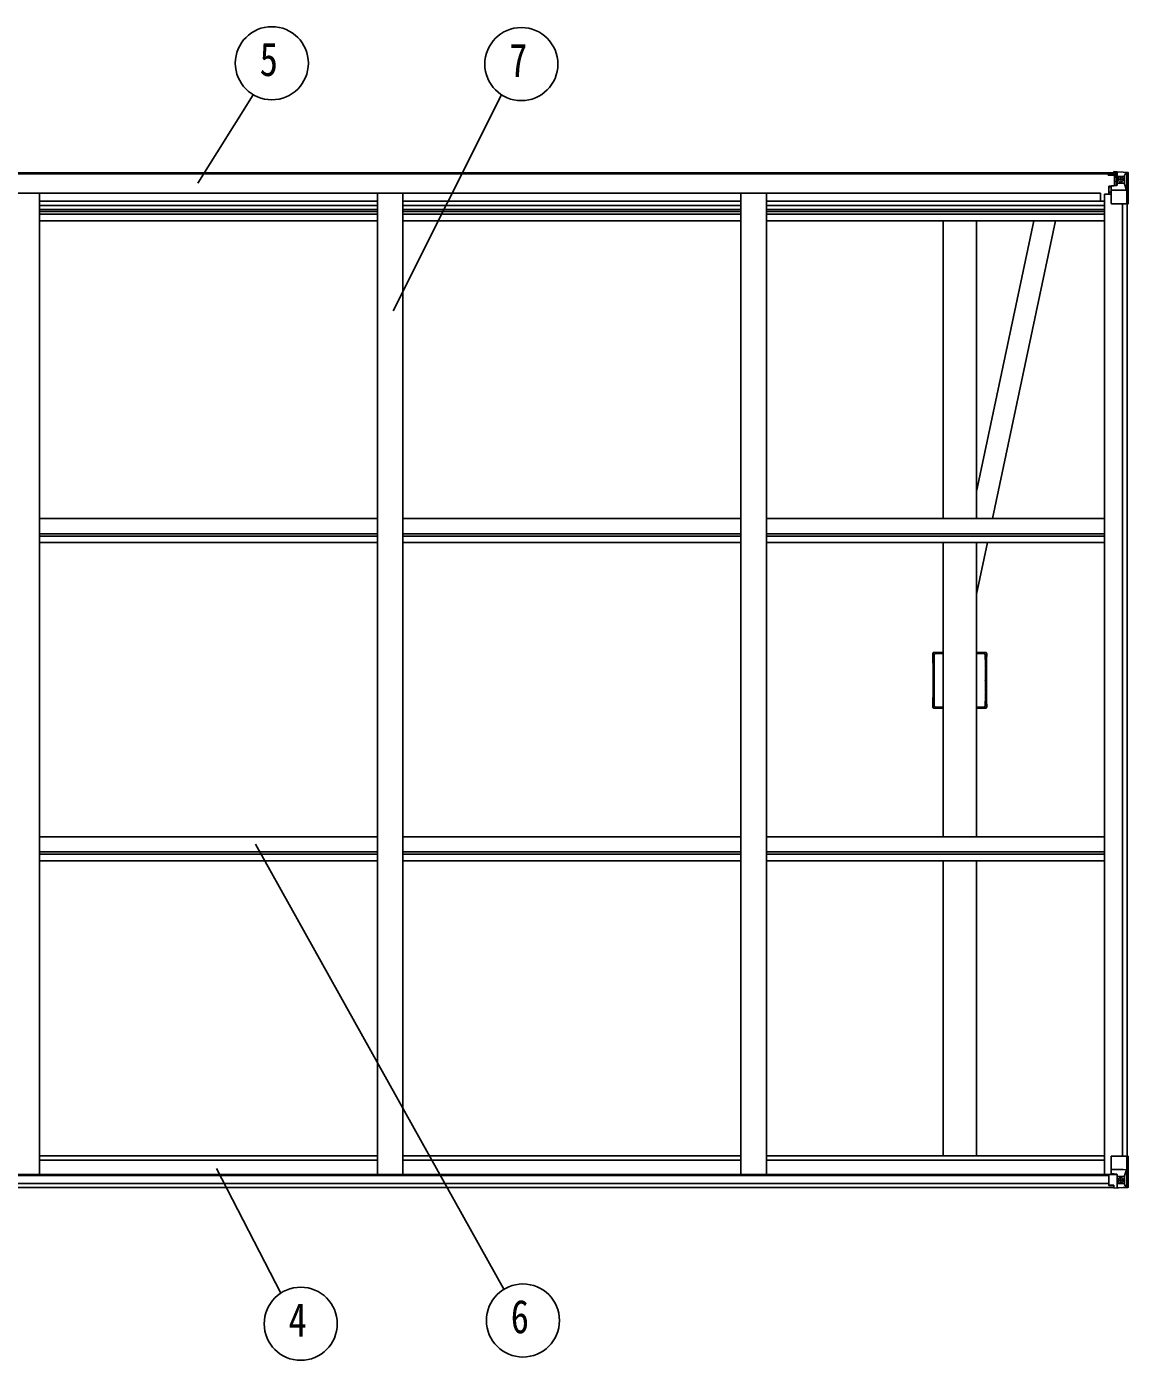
# Model space of a CAD drawing. Units: millimetres, scale not verified. Extents: x -8410 to 8410, y -5940 to 5940.
# Drawn here: x -2238 to -68, y -80 to 2548 of the extents above; entities that cross this region are included whole.
import ezdxf
from ezdxf.enums import TextEntityAlignment as Align

# ---------------------------------------------------------------- set-up
doc = ezdxf.new("R2010")
doc.units = ezdxf.units.MM
doc.header["$LTSCALE"] = 30
for name, color, linetype in [('0-3_YKK_11E', 7, 'Continuous'), ('0-5_YKK_13', 4, 'Continuous'), ('0-6_YKK_A1', 4, 'Continuous'), ('0-7_YKK_D', 6, 'Continuous')]:
    doc.layers.add(name, color=color, linetype=linetype)
doc.styles.add('ＭＳ ゴシック', font='')
doc.styles.get('ＭＳ ゴシック').set_extended_font_data('MS Gothic')

msp = doc.modelspace()

# ---------------------------------------------------------------- linework, layer by layer
at = {"layer": '0-3_YKK_11E'}
for p, q in [((-451.43, 1314.76), (-433.43, 1314.76)), ((-367.43, 1314.76), (-349.43, 1314.76)), ((-448.23, 1312.56), (-433.43, 1312.56)), ((-367.43, 1312.56), (-352.63, 1312.56)), ((-433.43, 1204.76), (-451.43, 1204.76)), ((-433.43, 1206.96), (-448.23, 1206.96)), ((-352.63, 1206.96), (-367.43, 1206.96)), ((-349.43, 1204.76), (-367.43, 1204.76))]:
    msp.add_line(p, q, dxfattribs=at)
for points in [[(-450.73, 1209.46), (-450.73, 1218.96), (-450.83, 1219.18), (-450.93, 1219.4), (-450.93, 1235.11), (-450.83, 1235.33), (-450.73, 1235.56), (-450.73, 1235.96), (-450.83, 1236.18), (-450.93, 1236.4), (-450.93, 1259.11), (-450.83, 1259.33), (-450.73, 1259.56), (-450.73, 1259.96), (-450.83, 1260.18), (-450.93, 1260.4), (-450.93, 1283.11), (-450.83, 1283.33), (-450.73, 1283.56), (-450.73, 1283.96), (-450.83, 1284.18), (-450.93, 1284.4), (-450.93, 1300.11), (-450.83, 1300.33), (-450.73, 1300.56), (-450.73, 1310.06)], [(-350.13, 1310.06), (-350.13, 1300.56), (-350.03, 1300.33), (-349.93, 1300.11), (-349.93, 1284.4), (-350.03, 1284.18), (-350.13, 1283.96), (-350.13, 1283.56), (-350.03, 1283.33), (-349.93, 1283.11), (-349.93, 1260.4), (-350.03, 1260.18), (-350.13, 1259.96), (-350.13, 1259.56), (-350.03, 1259.33), (-349.93, 1259.11), (-349.93, 1236.4), (-350.03, 1236.18), (-350.13, 1235.96), (-350.13, 1235.56), (-350.03, 1235.33), (-349.93, 1235.11), (-349.93, 1219.4), (-350.03, 1219.18), (-350.13, 1218.96), (-350.13, 1209.46)]]:
    msp.add_lwpolyline(points, dxfattribs=at)
for centre, radius, start, end in [((-451.43, 1312.76), 2, 90, 181.08102), ((-349.43, 1312.76), 2, 358.91898, 90), ((-3260.18, 1259.76), 2807.25, 358.91898, 1.08102), ((-448.23, 1310.06), 2.5, 90, 180), ((-352.63, 1310.06), 2.5, 0, 90), ((2459.32, 1259.76), 2807.25, 178.91898, 181.08102), ((-448.23, 1209.46), 2.5, 180, 270), ((-352.63, 1209.46), 2.5, 270, 0), ((-451.43, 1206.76), 2, 178.91898, 270), ((-349.43, 1206.76), 2, 270, 1.08102)]:
    msp.add_arc(centre, radius, start, end, dxfattribs=at)
at = {"layer": '0-5_YKK_13'}
for p, q in [((-102.23, 2259.99), (-103.92, 2259.56)), ((-102.23, 2259.99), (-101.93, 2259.99)), ((-101.93, 2259.99), (-101.93, 2259.56)), ((-96.93, 2262.19), (-90.43, 2261.79)), ((-96.93, 2261.31), (-96.93, 2262.19)), ((-90.43, 2260.91), (-96.93, 2261.31)), ((-96.93, 2260.79), (-96.93, 2261.31)), ((-96.93, 2260.79), (-96.93, 2260.38)), ((-96.93, 2260.38), (-91.93, 2260.29)), ((-96.93, 2260.38), (-96.93, 2259.56)), ((-90.43, 2235.7), (-90.43, 2261.79)), ((-90.43, 2261.68), (-78.43, 2260.9)), ((-78.34, 2260.89), (-70.42, 2260.42)), ((-69.37, 2260.51), (-69.37, 2260.51)), ((-69.37, 2260.46), (-69.37, 2260.5)), ((-108.43, 2256.49), (-108.43, 2257.42)), ((-107.43, 2256.49), (-108.43, 2256.49)), ((-108.43, 2256.49), (-108.43, 2254.93)), ((-108.43, 2254.81), (-108.43, 2254.93)), ((-107.43, 2257.42), (-107.43, 2256.49)), ((-102.43, 2256.49), (-107.43, 2256.49)), ((-106.93, 2233.66), (-105.93, 2233.67)), ((-106.93, 2217.45), (-106.93, 2233.66)), ((-101.88, 2233.71), (-105.93, 2233.67)), ((-102.43, 2254.89), (-102.43, 2256.49)), ((-102.43, 2254.89), (-92.43, 2254.8)), ((-91.26, 2235.44), (-101.6, 2233.78)), ((-101.6, 2233.15), (-91.26, 2234.8)), ((-101.6, 2233.78), (-101.6, 2233.15)), ((-100.43, 2256.75), (-92.43, 2256.75)), ((-100.43, 2256.73), (-92.43, 2256.73)), ((-95.93, 2234.69), (-95.93, 2254.66)), ((-92.04, 2254.43), (-95.93, 2254.43)), ((-95.93, 2250.8), (-91.93, 2250.8)), ((-95.93, 2242.59), (-91.93, 2242.59)), ((-92.43, 2256.75), (-92.43, 2254.8)), ((-92.43, 2255.73), (-91.93, 2255.73)), ((-92.42, 2254.8), (-92.43, 2254.8)), ((-92.42, 2254.63), (-92.42, 2254.8)), ((-91.93, 2256.09), (-90.43, 2256.09)), ((-91.93, 2252.55), (-90.43, 2252.55)), ((-91.93, 2238.99), (-90.43, 2238.99)), ((-91.26, 2234.8), (-91.26, 2235.44)), ((-89.43, 2252.55), (-90.43, 2252.55)), ((-78.43, 2252.55), (-90.43, 2252.55)), ((-78.43, 2238.99), (-90.43, 2238.99)), ((-83.91, 2245.35), (-83.91, 2244.39)), ((-76.1, 2252.5), (-78.43, 2252.56)), ((-78.43, 2238.99), (-76.1, 2239.02)), ((-78.43, 2238.99), (-78.43, 2238.99)), ((-76.1, 2239.02), (-76.1, 2252.5)), ((-71.82, 2225.68), (-75.96, 2237.76)), ((-75.24, 2256), (-72.51, 2259.67)), ((-71.28, 2259.45), (-71.27, 2259.38)), ((-71.27, 2198.79), (-71.27, 2259.38)), ((-68.43, 2259.5), (-68.43, 2259.46)), ((-105.93, 2231.94), (-106.93, 2231.94)), ((-106.93, 2221.79), (-102.43, 2221.79)), ((-102.43, 2199.79), (-102.43, 2232.89)), ((-78.43, 2225.46), (-102.43, 2225.46)), ((-71.82, 2225.68), (-78.43, 2225.46)), ((-71.27, 2198.79), (-101.43, 2198.79)), ((-367.43, 1631.98), (-254.51, 2165.16)), ((-335.86, 1578.36), (-211.58, 2165.16)), ((-367.43, 1429.27), (-345.87, 1531.06)), ((-102.43, 321.39), (-102.43, 288.29)), ((-68.43, 322.39), (-101.43, 322.39)), ((-71.27, 322.39), (-71.27, 261.8)), ((-68.43, 261.68), (-68.43, 322.39)), ((-78.43, 295.72), (-102.43, 295.72)), ((-71.82, 295.5), (-78.43, 295.72)), ((-71.82, 295.5), (-75.96, 283.42)), ((-106.93, 285.23), (-106.93, 265.08)), ((-96.93, 286.17), (-105.93, 286.14)), ((-105.93, 264.36), (-96.93, 264.31)), ((-101.6, 288.03), (-91.26, 286.38)), ((-101.6, 287.4), (-101.6, 288.03)), ((-93.95, 286.17), (-101.6, 287.4)), ((-90.43, 286.17), (-96.93, 286.17)), ((-96.93, 258.99), (-96.93, 264.93)), ((-91.26, 286.38), (-91.26, 286.17)), ((-90.43, 286.17), (-90.43, 259.39)), ((-90.43, 282.19), (-78.43, 282.19)), ((-78.43, 268.63), (-90.43, 268.63)), ((-82.95, 275.83), (-82.95, 276.79)), ((-78.43, 282.19), (-78.43, 282.19)), ((-78.43, 282.19), (-76.1, 282.16)), ((-76.1, 268.68), (-78.43, 268.62)), ((-76.1, 282.16), (-76.1, 268.68)), ((-75.24, 265.18), (-72.51, 261.51)), ((-90.43, 259.5), (-78.43, 260.28)), ((-78.34, 260.29), (-70.42, 260.76)), ((-71.28, 261.73), (-71.27, 261.8)), ((-69.37, 260.72), (-69.37, 260.67))]:
    msp.add_line(p, q, dxfattribs=at)
for points in [[(-96.93, 2260.79), (-91.93, 2260.79), (-91.93, 2235.33)], [(-69.37, 2260.51), (-78.43, 2261.06), (-90.43, 2261.79)], [(-102.43, 2254.89), (-102.43, 2254.88), (-108.43, 2254.93)], [(-107.43, 2254.76), (-92.43, 2254.63), (-92.42, 2254.63)], [(-105.93, 2233.67), (-105.93, 2231.94), (-102.43, 2231.92)], [(-92.43, 2255.73), (-100.43, 2255.73), (-100.43, 2257.42)], [(-84.87, 2247.27), (-85.83, 2247.27), (-85.83, 2246.31), (-84.87, 2246.31)], [(-82.95, 2248.23), (-82.95, 2249.19), (-83.91, 2249.19), (-83.91, 2248.23)], [(-83.91, 2244.39), (-82.95, 2244.39), (-82.95, 2245.35)], [(-81.99, 2246.31), (-81.03, 2246.31), (-81.03, 2247.27), (-81.99, 2247.27)], [(-68.43, 2259.46), (-68.43, 2198.79), (-71.27, 2198.79)], [(-106.93, 265.08), (-106.92, 264.97), (-96.93, 264.93)], [(-84.87, 274.87), (-85.83, 274.87), (-85.83, 273.91), (-84.87, 273.91)], [(-82.95, 276.79), (-83.91, 276.79), (-83.91, 275.83)], [(-83.91, 272.95), (-83.91, 271.99), (-82.95, 271.99), (-82.95, 272.95)], [(-81.99, 273.91), (-81.03, 273.91), (-81.03, 274.87), (-81.99, 274.87)], [(-69.37, 260.67), (-78.43, 260.12), (-96.93, 258.99)]]:
    msp.add_lwpolyline(points, dxfattribs=at)
for centre in [(-83.43, 2246.79), (-83.43, 274.39)]:
    msp.add_circle(centre, 5.3, dxfattribs=at)
for centre, radius, start, end in [((-72.56, 2259.5), 1.28, 357.54105, 48.82169), ((-70.58, 2273.11), 12.7, 264.89689, 270.75534), ((-69.43, 2259.51), 1, 359.99921, 86.49983), ((-69.43, 2259.5), 0.999, 0.04917, 86.5576), ((-69.43, 2259.46), 0.999, 0.04917, 86.5576), ((-107.57, 2262.45), 7.69, 263.56574, 271.03001), ((-101.49, 2232.85), 0.937, 96.73234, 177.67791), ((-92.43, 2257.25), 0.5, 270.00309, 0.00198), ((-92.43, 2257.23), 0.5, 269.99891, 359.99891), ((-92.43, 2254.3), 0.5, 359.95536, 89.47105), ((-92.44, 2254.12), 0.513, 358.95293, 88.11972), ((-91.37, 2236.37), 0.937, 276.73234, 357.67791), ((-91.37, 2235.73), 0.937, 276.73234, 357.67791), ((-84.87, 2248.23), 0.96, 270, 0), ((-84.87, 2245.35), 0.96, 0, 90), ((-81.99, 2248.23), 0.96, 180, 270), ((-81.99, 2245.35), 0.96, 90, 180), ((-101.49, 2232.22), 0.937, 96.73234, 177.67791), ((-101.43, 2199.79), 1, 180, 270), ((-101.43, 321.39), 1, 90, 180), ((-101.49, 288.96), 0.937, 182.32209, 263.26766), ((-101.49, 288.33), 0.937, 182.32209, 263.26766), ((-91.37, 285.45), 0.937, 50.93398, 83.26766), ((-84.87, 275.83), 0.96, 270, 0), ((-84.87, 272.95), 0.96, 0, 90), ((-81.99, 275.83), 0.96, 180, 270), ((-81.99, 272.95), 0.96, 90, 180), ((-72.56, 261.68), 1.28, 311.17831, 2.45895), ((-70.58, 248.07), 12.7, 89.24466, 95.10311), ((-69.43, 261.72), 0.999, 273.4424, 359.95083), ((-69.43, 261.68), 0.999, 273.4424, 359.95083), ((-69.43, 261.67), 1, 273.50017, 0.00079)]:
    msp.add_arc(centre, radius, start, end, dxfattribs=at)
for centre, major_axis, ratio, start_param, end_param in [((-71.56, 2257.49), (0.02, 3), 0.466854, 0.125683, 0.7596956), ((-71.37, 2260.58), (-2, 0.12), 0.060933, 2.0712557, 3.1453404), ((-270.37, 2272.82), (-201, 12.36), 0.060933, 3.1453404, 3.145839), ((3.32, 2252.55), (-81.75, 0), 0.061163, 6.2824128, 6.2831853), ((-73.23, 2252.42), (-0.03, 5), 0.573921, 0.7672717, 1.551125), ((-74.69, 2239.05), (0, 3), 0.468246, 1.5772882, 2.0127935), ((-72.54, 2228.02), (-0.85, 2.32), 0.403757, 3.0087805, 3.9744392), ((-72.54, 293.16), (-0.85, -2.32), 0.403757, 2.3087461, 3.2744049), ((-105.93, 285.23), (-1, -0.021), 0.906239, 4.6936843, 6.2644806), ((-105.93, 265.07), (-1, 0.012), 0.707053, 0.1587743, 1.5795216), ((3.32, 268.63), (-81.75, 0), 0.061163, 0, 0.0007725), ((-73.23, 268.76), (-0.03, -5), 0.573921, 4.7320603, 5.5159136), ((-74.69, 282.13), (0, -3), 0.468246, 4.2703918, 4.7058971), ((-71.56, 263.69), (0.02, -3), 0.466854, 5.5234897, 6.1575023), ((-71.37, 260.6), (-2, -0.12), 0.060933, 3.1378449, 4.2119296), ((-270.37, 248.36), (-201, -12.36), 0.060933, 3.1373463, 3.1378449)]:
    msp.add_ellipse(centre, major_axis=major_axis, ratio=ratio, start_param=start_param, end_param=end_param, dxfattribs=at)
at = {"layer": '0-6_YKK_A1'}
for p, q in [((-2952.93, 2259.56), (-91.93, 2259.56)), ((-2952.93, 2257.42), (-91.93, 2257.42)), ((-2921.93, 2219.28), (-122.93, 2219.28)), ((-2213.43, 2219.26), (-2213.43, 286.37)), ((-1547.43, 2219.26), (-1547.43, 286.37)), ((-1497.43, 2219.26), (-1497.43, 286.37)), ((-831.43, 2219.26), (-831.43, 286.37)), ((-781.43, 2219.26), (-781.43, 286.37)), ((-122.93, 2203.76), (-122.93, 2219.28)), ((-115.43, 2217.45), (-115.43, 286.37)), ((-115.43, 2217.45), (-102.43, 2217.45)), ((-2213.43, 2203.76), (-1547.43, 2203.76)), ((-2213.43, 2195.37), (-1547.43, 2195.37)), ((-2213.43, 2187.17), (-1547.43, 2187.17)), ((-2213.43, 2183.24), (-1547.43, 2183.24)), ((-1497.43, 2203.76), (-831.43, 2203.76)), ((-1497.43, 2195.37), (-831.43, 2195.37)), ((-1497.43, 2187.17), (-831.43, 2187.17)), ((-1497.43, 2183.24), (-831.43, 2183.24)), ((-781.43, 2203.76), (-115.43, 2203.76)), ((-781.43, 2195.37), (-115.43, 2195.37)), ((-781.43, 2187.17), (-115.43, 2187.17)), ((-781.43, 2183.24), (-115.43, 2183.24)), ((-80.13, 2198.79), (-80.13, 322.39)), ((-70.43, 2198.79), (-70.43, 322.39)), ((-2213.43, 2178.16), (-1547.43, 2178.16)), ((-2213.43, 2165.16), (-1547.43, 2165.16)), ((-1497.43, 2178.16), (-831.43, 2178.16)), ((-1497.43, 2165.16), (-831.43, 2165.16)), ((-781.43, 2178.16), (-115.43, 2178.16)), ((-781.43, 2165.16), (-115.43, 2165.16)), ((-433.43, 2165.16), (-433.43, 1578.36)), ((-367.43, 2165.16), (-367.43, 1578.36)), ((-2213.4, 1578.36), (-1547.43, 1578.36)), ((-1497.4, 1578.36), (-831.43, 1578.36)), ((-781.4, 1578.36), (-115.43, 1578.36)), ((-2213.4, 1548.62), (-1547.43, 1548.62)), ((-2213.4, 1544.07), (-1547.43, 1544.07)), ((-2213.4, 1531.06), (-1547.43, 1531.06)), ((-1497.4, 1548.62), (-831.43, 1548.62)), ((-1497.4, 1544.07), (-831.43, 1544.07)), ((-1497.4, 1531.06), (-831.43, 1531.06)), ((-781.4, 1548.62), (-115.43, 1548.62)), ((-781.4, 1544.07), (-115.43, 1544.07)), ((-781.4, 1531.06), (-115.43, 1531.06)), ((-433.43, 1530.07), (-433.43, 951.22)), ((-367.43, 1531.06), (-367.43, 951.22)), ((-2213.4, 951.22), (-1547.43, 951.22)), ((-1497.4, 951.22), (-831.43, 951.22)), ((-781.4, 951.22), (-115.43, 951.22)), ((-2213.4, 921.48), (-1547.43, 921.48)), ((-1497.4, 921.48), (-831.43, 921.48)), ((-781.4, 921.48), (-115.43, 921.48)), ((-2213.4, 916.94), (-1547.43, 916.94)), ((-2213.4, 903.93), (-1547.43, 903.93)), ((-1497.4, 916.94), (-831.43, 916.94)), ((-1497.4, 903.93), (-831.43, 903.93)), ((-781.4, 916.94), (-115.43, 916.94)), ((-781.4, 903.93), (-115.43, 903.93)), ((-433.43, 903.93), (-433.43, 322.54)), ((-367.43, 903.93), (-367.43, 322.54)), ((-2213.43, 322.54), (-1547.43, 322.54)), ((-1497.43, 322.54), (-831.43, 322.54)), ((-781.43, 322.54), (-115.43, 322.54)), ((-2213.43, 314.19), (-1547.43, 314.19)), ((-1497.43, 314.19), (-831.43, 314.19)), ((-781.43, 314.19), (-115.43, 314.19)), ((-2949.69, 286.37), (-95.17, 286.37)), ((-2937.93, 284.1), (-106.93, 284.1)), ((-2937.93, 268.49), (-106.93, 268.49)), ((-2947.93, 260.59), (-96.93, 260.59))]:
    msp.add_line(p, q, dxfattribs=at)
at = {"layer": '0-7_YKK_D'}
for p, q in [((-1901.23, 2239.5), (-1792.02, 2413.55)), ((-1516.27, 1987.82), (-1303.32, 2413.48)), ((-1787.91, 936.95), (-1298.49, 59.86)), ((-1864.81, 297.79), (-1737.64, 52.39))]:
    msp.add_line(p, q, dxfattribs=at)
for centre in [(-1755.49, 2475.6), (-1264.04, 2473.82), (-1698.57, -8.09), (-1260.94, -1.57)]:
    msp.add_circle(centre, 72, dxfattribs=at)

# ---------------------------------------------------------------- texts
at = {"layer": '0-7_YKK_D', "style": 'ＭＳ ゴシック', "width": 0.8}
for s, p in [('5', (-1779.49, 2430.6)), ('7', (-1288.04, 2428.82)), ('4', (-1722.57, -53.09)), ('6', (-1284.94, -46.57))]:
    msp.add_text(s, height=65.98, dxfattribs=at).set_placement(p, align=Align.BOTTOM_LEFT)

doc.saveas('drawing.dxf')
